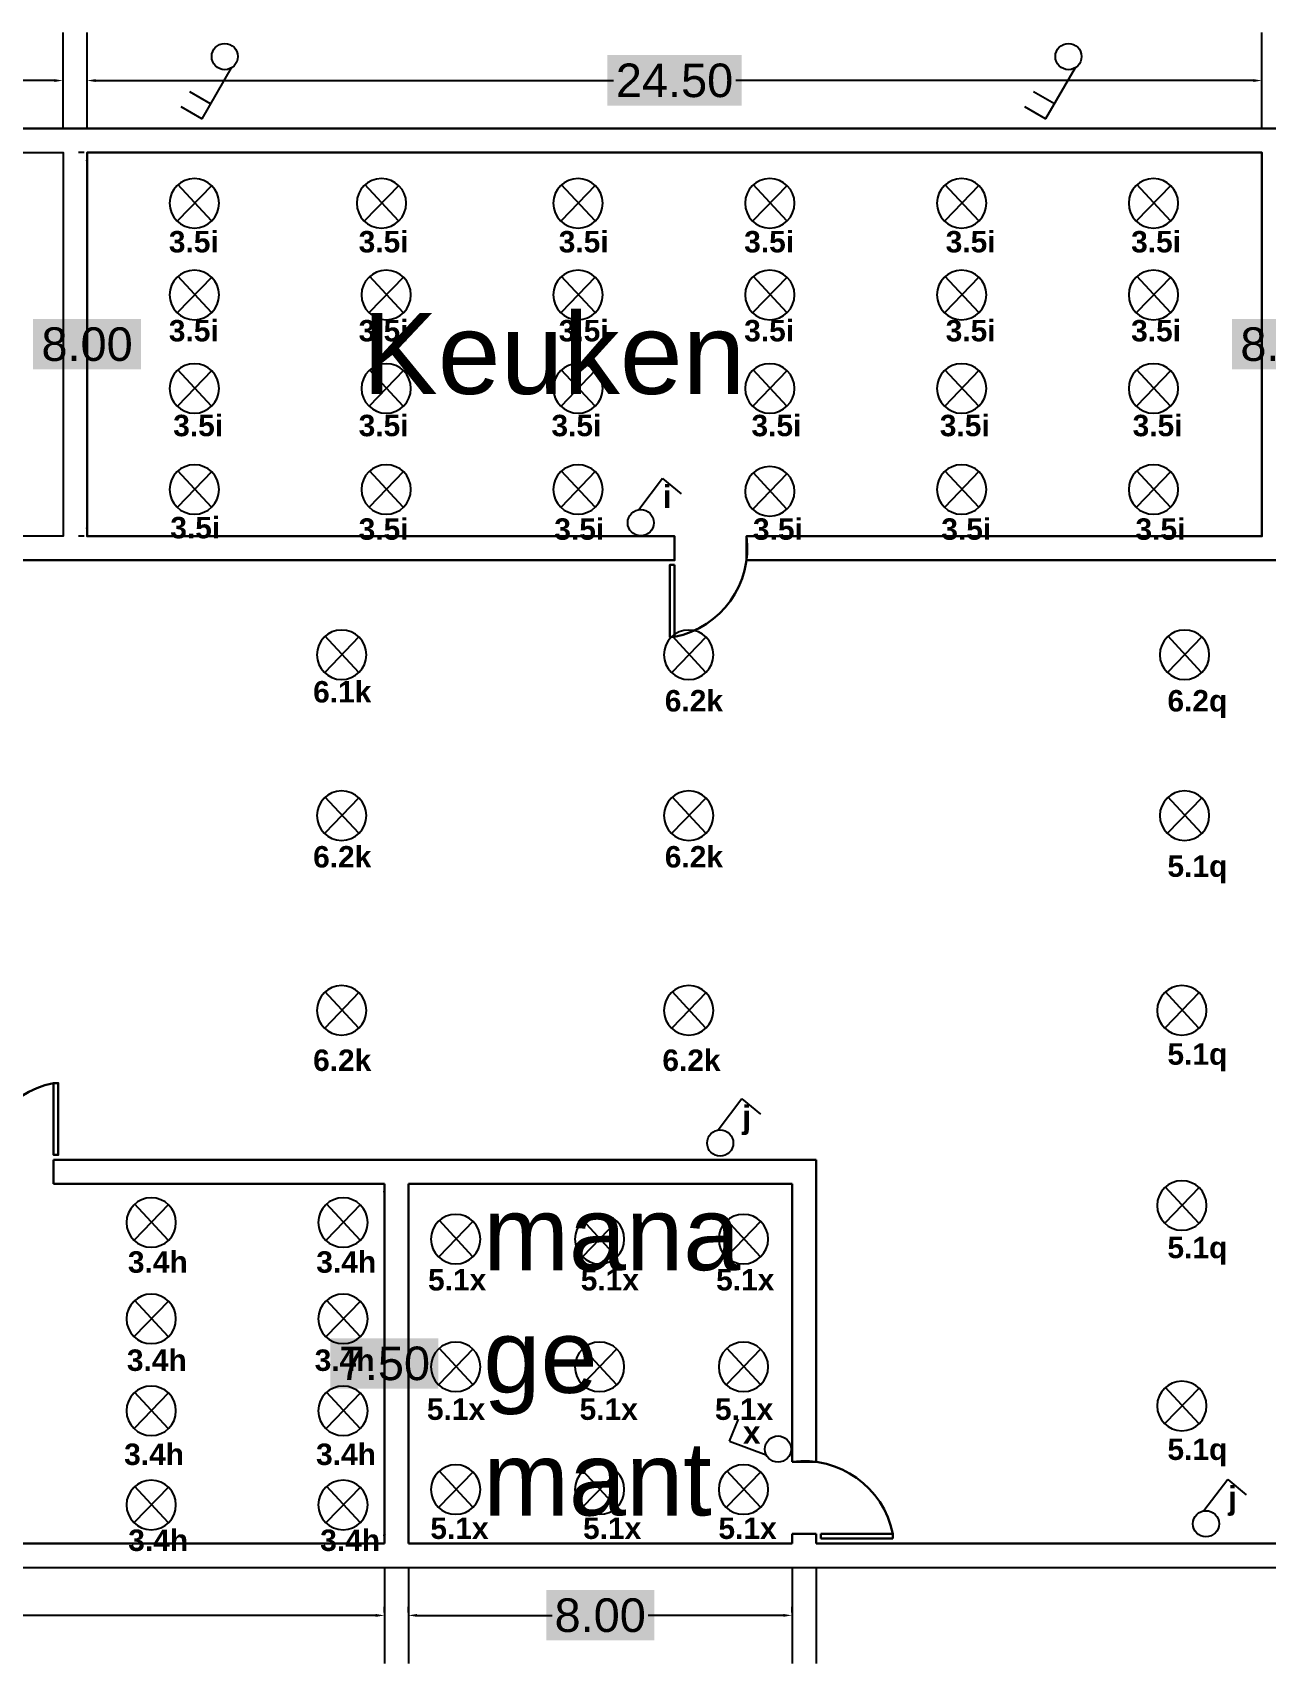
# Model space of a CAD drawing. Header units: inches. Extents: x 13 to 217, y 23 to 57.
# Drawn here: x 99.78 to 125.5, y 23.48 to 57.48 of the extents above; entities that cross this region are included whole.
import ezdxf

# ---------------------------------------------------------------- set-up
doc = ezdxf.new("R2010")
doc.units = ezdxf.units.IN
doc.header["$MEASUREMENT"] = 0
for name, color, linetype in [('deuren', 1, 'Continuous'), ('Layer1', 250, 'Continuous'), ('Layer2', 3, 'Continuous'), ('Layer3', 140, 'Continuous')]:
    doc.layers.add(name, color=color, linetype=linetype)
doc.styles.get("Standard").update_dxf_attribs({"font": 'arial.ttf'})
doc.dimstyles.get("Standard").update_dxf_attribs({"dimtxt": 0.7, "dimasz": 0.18, "dimexe": 0.18, "dimexo": 0.0625, "dimgap": 0.09, "dimtad": 0, "dimtih": 1, "dimtoh": 1, "dimzin": 0, "dimdsep": 46, "dimtxsty": 'Standard', "dimcen": 0.09, "dimclrt": 250, "dimadec": 0, "dimazin": 0, "dimtfac": 1, "dimtofl": 0, "dimtmove": 0, "dimatfit": 3, "dimfxl": 1, "dimtfill": 2, "dimtfillclr": 1, "dimtolj": 1, "dimtzin": 0, "dimarcsym": 0})

# ---------------------------------------------------------------- blocks, each defined once
blk = doc.blocks.new('*D5')
at = {"layer": 'Defpoints', "color": 0, "transparency": 16777216}
for p in [(85.412, 24.479), (107.112, 24.479), (107.112, 24.479)]:
    blk.add_point(p, dxfattribs=at)
at = {"layer": 'Layer2', "color": 0, "lineweight": -2, "transparency": 16777216}
for p, q in [((85.412, 24.541), (85.412, 24.659)), ((107.112, 24.541), (107.112, 24.659)), ((85.592, 24.479), (94.986, 24.479)), ((106.932, 24.479), (97.537, 24.479))]:
    blk.add_line(p, q, dxfattribs=at)
at = {"layer": 'Layer2', "color": 0, "transparency": 16777216}
for points in [[(85.592, 24.509), (85.592, 24.449), (85.412, 24.479)], [(106.932, 24.509), (106.932, 24.449), (107.112, 24.479)]]:
    blk.add_solid(points, dxfattribs=at)
at = {"layer": 'Layer2', "color": 250, "transparency": 16777216, "insert": (96.262, 24.479), "char_height": 0.7, "attachment_point": 5, "bg_fill": 1, "box_fill_scale": 1.25, "bg_fill_color": 1, "bg_fill_transparency": 0}
blk.add_mtext('\\A1;21.70', dxfattribs=at)
blk = doc.blocks.new('*D6')
at = {"layer": 'Defpoints', "color": 0, "transparency": 16777216}
for p in [(107.612, 24.479), (115.612, 24.479), (115.612, 24.479)]:
    blk.add_point(p, dxfattribs=at)
at = {"layer": 'Layer2', "color": 0, "lineweight": -2, "transparency": 16777216}
for p, q in [((107.612, 24.541), (107.612, 24.659)), ((115.612, 24.541), (115.612, 24.659)), ((107.792, 24.479), (110.613, 24.479)), ((115.432, 24.479), (112.61, 24.479))]:
    blk.add_line(p, q, dxfattribs=at)
at = {"layer": 'Layer2', "color": 0, "transparency": 16777216}
for points in [[(107.792, 24.509), (107.792, 24.449), (107.612, 24.479)], [(115.432, 24.509), (115.432, 24.449), (115.612, 24.479)]]:
    blk.add_solid(points, dxfattribs=at)
at = {"layer": 'Layer2', "color": 250, "transparency": 16777216, "insert": (111.612, 24.479), "char_height": 0.7, "attachment_point": 5, "bg_fill": 1, "box_fill_scale": 1.25, "bg_fill_color": 1, "bg_fill_transparency": 0}
blk.add_mtext('\\A1;8.00', dxfattribs=at)
blk = doc.blocks.new('*D18')
at = {"layer": 'Defpoints', "color": 0, "transparency": 16777216}
for p in [(100.912, 56.479), (100.912, 56.479), (125.412, 56.479)]:
    blk.add_point(p, dxfattribs=at)
at = {"layer": 'Layer2', "color": 0, "lineweight": -2, "transparency": 16777216}
for p, q in [((100.912, 56.541), (100.912, 56.659)), ((101.092, 56.479), (111.886, 56.479)), ((125.232, 56.479), (114.437, 56.479)), ((125.412, 56.541), (125.412, 56.659))]:
    blk.add_line(p, q, dxfattribs=at)
at = {"layer": 'Layer2', "color": 0, "transparency": 16777216}
for points in [[(101.092, 56.509), (101.092, 56.449), (100.912, 56.479)], [(125.232, 56.509), (125.232, 56.449), (125.412, 56.479)]]:
    blk.add_solid(points, dxfattribs=at)
at = {"layer": 'Layer2', "color": 250, "transparency": 16777216, "insert": (113.162, 56.479), "char_height": 0.7, "attachment_point": 5, "bg_fill": 1, "box_fill_scale": 1.25, "bg_fill_color": 1, "bg_fill_transparency": 0}
blk.add_mtext('\\A1;24.50', dxfattribs=at)
blk = doc.blocks.new('*D19')
at = {"layer": 'Defpoints', "color": 0, "transparency": 16777216}
for p in [(80.912, 56.479), (80.912, 56.479), (100.412, 56.479)]:
    blk.add_point(p, dxfattribs=at)
at = {"layer": 'Layer2', "color": 0, "lineweight": -2, "transparency": 16777216}
for p, q in [((80.912, 56.541), (80.912, 56.659)), ((81.092, 56.479), (89.425, 56.479)), ((100.232, 56.479), (91.899, 56.479)), ((100.412, 56.541), (100.412, 56.659))]:
    blk.add_line(p, q, dxfattribs=at)
at = {"layer": 'Layer2', "color": 0, "transparency": 16777216}
for points in [[(81.092, 56.509), (81.092, 56.449), (80.912, 56.479)], [(100.232, 56.509), (100.232, 56.449), (100.412, 56.479)]]:
    blk.add_solid(points, dxfattribs=at)
at = {"layer": 'Layer2', "color": 250, "transparency": 16777216, "insert": (90.662, 56.479), "char_height": 0.7, "attachment_point": 5, "bg_fill": 1, "box_fill_scale": 1.25, "bg_fill_color": 1, "bg_fill_transparency": 0}
blk.add_mtext('\\A1;19.50', dxfattribs=at)
blk = doc.blocks.new('*D34')
at = {"layer": 'Defpoints', "color": 0, "transparency": 16777216}
for p in [(100.912, 54.979), (100.912, 54.979), (100.912, 46.979)]:
    blk.add_point(p, dxfattribs=at)
at = {"layer": 'Layer2', "color": 0, "lineweight": -2, "transparency": 16777216}
for p, q in [((100.849, 54.979), (100.732, 54.979)), ((100.912, 54.799), (100.912, 51.426)), ((100.912, 47.159), (100.912, 50.531)), ((100.849, 46.979), (100.732, 46.979))]:
    blk.add_line(p, q, dxfattribs=at)
at = {"layer": 'Layer2', "color": 0, "transparency": 16777216}
for points in [[(100.882, 54.799), (100.942, 54.799), (100.912, 54.979)], [(100.882, 47.159), (100.942, 47.159), (100.912, 46.979)]]:
    blk.add_solid(points, dxfattribs=at)
at = {"layer": 'Layer2', "color": 250, "transparency": 16777216, "insert": (100.912, 50.979), "char_height": 0.7, "attachment_point": 5, "bg_fill": 1, "box_fill_scale": 1.25, "bg_fill_color": 1, "bg_fill_transparency": 0}
blk.add_mtext('\\A1;8.00', dxfattribs=at)
blk = doc.blocks.new('*D35')
at = {"layer": 'Defpoints', "color": 0, "transparency": 16777216}
for p in [(125.912, 54.979), (125.912, 54.979), (125.912, 46.979)]:
    blk.add_point(p, dxfattribs=at)
at = {"layer": 'Layer2', "color": 0, "lineweight": -2, "transparency": 16777216}
for p, q in [((125.849, 54.979), (125.732, 54.979)), ((125.912, 54.799), (125.912, 51.426)), ((125.912, 47.159), (125.912, 50.531)), ((125.849, 46.979), (125.732, 46.979))]:
    blk.add_line(p, q, dxfattribs=at)
at = {"layer": 'Layer2', "color": 0, "transparency": 16777216}
for points in [[(125.882, 54.799), (125.942, 54.799), (125.912, 54.979)], [(125.882, 47.159), (125.942, 47.159), (125.912, 46.979)]]:
    blk.add_solid(points, dxfattribs=at)
at = {"layer": 'Layer2', "color": 250, "transparency": 16777216, "insert": (125.912, 50.979), "char_height": 0.7, "attachment_point": 5, "bg_fill": 1, "box_fill_scale": 1.25, "bg_fill_color": 1, "bg_fill_transparency": 0}
blk.add_mtext('\\A1;8.00', dxfattribs=at)
blk = doc.blocks.new('*D36')
at = {"layer": 'Defpoints', "color": 0, "transparency": 16777216}
for p in [(107.112, 33.479), (107.112, 33.479), (107.112, 25.979)]:
    blk.add_point(p, dxfattribs=at)
at = {"layer": 'Layer2', "color": 0, "lineweight": -2, "transparency": 16777216}
for p, q in [((107.049, 33.479), (106.932, 33.479)), ((107.112, 33.299), (107.112, 30.176)), ((107.112, 26.159), (107.112, 29.281)), ((107.049, 25.979), (106.932, 25.979))]:
    blk.add_line(p, q, dxfattribs=at)
at = {"layer": 'Layer2', "color": 0, "transparency": 16777216}
for points in [[(107.082, 33.299), (107.142, 33.299), (107.112, 33.479)], [(107.082, 26.159), (107.142, 26.159), (107.112, 25.979)]]:
    blk.add_solid(points, dxfattribs=at)
at = {"layer": 'Layer2', "color": 250, "transparency": 16777216, "insert": (107.112, 29.729), "char_height": 0.7, "attachment_point": 5, "bg_fill": 1, "box_fill_scale": 1.25, "bg_fill_color": 1, "bg_fill_transparency": 0}
blk.add_mtext('\\A1;7.50', dxfattribs=at)
blk = doc.blocks.new('lamp')
at = {"layer": 'Layer2'}
for p, q in [((17.965, 64.374), (17.965, 64.374)), ((17.701, 64.269), (18.223, 63.728)), ((17.705, 63.728), (18.219, 64.283)), ((17.965, 63.62), (17.965, 63.62)), ((17.965, 63.62), (17.965, 63.62))]:
    blk.add_line(p, q, dxfattribs=at)
blk.add_circle((17.965, 63.997), 0.377, dxfattribs=at)
blk = doc.blocks.new('c')
at = {"color": 114, "true_color": 0x139b48}
blk.add_line((52.536, 22.732), (52.156, 22.005), dxfattribs=at)
at = {"layer": 'Layer3', "color": 114, "true_color": 0x139b48}
blk.add_line((52.536, 22.732), (52.969, 22.482), dxfattribs=at)
blk.add_circle((52.241, 21.748), 0.273, dxfattribs=at)

msp = doc.modelspace()

# ---------------------------------------------------------------- linework, layer by layer
for p, q in [((100.412, 55.479), (100.412, 57.479)), ((100.912, 55.479), (100.912, 57.479)), ((125.412, 55.479), (125.412, 57.479)), ((107.112, 25.479), (107.112, 23.479)), ((107.612, 25.479), (107.612, 23.479)), ((115.612, 25.479), (115.612, 23.479)), ((116.112, 25.479), (116.112, 23.479))]:
    msp.add_line(p, q)
at = {"lineweight": 30}
for p, q in [((108.612, 33.979), (100.212, 33.979)), ((100.212, 33.979), (100.212, 33.479)), ((110.112, 33.979), (108.612, 33.979)), ((116.112, 33.979), (110.112, 33.979)), ((116.112, 27.679), (116.112, 33.979)), ((100.212, 33.479), (107.112, 33.479)), ((107.112, 33.479), (107.112, 25.979)), ((107.612, 25.979), (107.612, 33.479)), ((107.612, 33.479), (108.612, 33.479)), ((108.612, 33.479), (110.112, 33.479)), ((110.112, 33.479), (115.612, 33.479)), ((115.612, 33.479), (115.612, 27.679)), ((115.612, 27.679), (116.112, 27.679)), ((107.112, 25.979), (85.412, 25.979)), ((115.612, 25.979), (107.612, 25.979)), ((116.112, 26.179), (115.612, 26.179)), ((115.612, 26.179), (115.612, 25.979)), ((116.112, 25.979), (116.112, 26.179)), ((133.811, 25.979), (116.112, 25.979)), ((117.712, 26.179), (116.212, 26.179)), ((116.212, 26.179), (116.212, 26.079)), ((116.212, 26.079), (117.712, 26.079)), ((117.712, 26.079), (117.712, 26.179))]:
    msp.add_line(p, q, dxfattribs=at)
for points in [[(15.412, 54.979), (15.412, 48.979), (24.617, 48.979), (24.617, 48.479), (15.412, 48.479), (15.412, 43.979), (14.912, 43.979), (14.912, 55.479), (214.912, 55.479), (214.912, 44.479), (214.412, 44.479), (214.412, 49.479), (208.862, 49.479), (208.862, 49.979, -0.395447), (207.362, 47.879), (207.362, 49.379), (207.262, 49.379), (207.262, 47.879), (207.362, 47.879)], [(114.662, 46.979), (125.412, 46.979), (125.412, 54.979), (118.912, 54.979), (118.412, 54.979), (115.412, 54.979), (104.912, 54.979), (100.912, 54.979), (100.912, 46.979), (113.162, 46.979), (113.162, 46.479), (100.912, 46.479), (91.412, 46.479), (91.412, 46.979, -0.395447), (89.912, 44.879)], [(127.212, 44.879, 0.395447), (128.712, 46.979), (131.112, 46.979), (132.912, 46.979), (138.212, 46.979), (139.712, 46.979), (139.912, 46.979), (139.912, 54.979), (132.912, 54.979), (128.912, 54.979), (125.912, 54.979), (125.912, 46.979), (127.212, 46.979), (127.212, 46.479), (125.912, 46.479), (125.412, 46.479), (114.662, 46.479), (114.662, 46.979, -0.395447), (113.162, 44.879)], [(77.862, 33.079, -0.395447), (79.362, 30.979), (79.362, 31.479), (84.912, 31.479), (84.912, 33.979), (85.612, 33.979), (98.712, 33.979), (98.712, 33.479, -0.395447), (100.212, 35.579), (100.212, 34.079), (100.312, 34.079), (100.312, 35.579), (100.212, 35.579)]]:
    msp.add_lwpolyline(points, format="xyb", dxfattribs=at)
for points in [[(73.862, 47.879), (73.762, 47.879), (73.762, 49.379), (73.862, 49.379), (73.862, 47.879, 0.395447), (75.362, 49.979), (75.362, 49.479), (80.412, 49.479), (80.412, 46.479), (80.912, 46.479), (89.912, 46.479), (89.912, 46.979), (80.912, 46.979), (80.912, 49.479), (80.912, 54.979), (100.412, 54.979), (100.412, 46.979), (91.412, 46.979)], [(13.312, 43.879, 0.395447), (15.412, 42.379), (14.912, 42.379), (14.912, 38.679), (14.912, 37.179), (14.912, 25.479), (172.709, 25.479), (202.709, 25.479), (214.912, 25.479), (214.912, 42.979), (214.412, 42.979, 0.395447), (216.512, 44.479)]]:
    msp.add_lwpolyline(points, format="xyb")
msp.add_lwpolyline([(113.162, 46.379), (113.162, 44.879), (113.062, 44.879), (113.062, 46.379), (113.162, 46.379)], dxfattribs=at)
msp.add_arc((115.862, 25.809), 1.887, 11.3099, 97.6147, dxfattribs=at)
at = {"layer": 'deuren'}
for p, q in [((103.488, 55.995), (103.055, 56.245)), ((121.082, 55.995), (120.649, 56.245))]:
    msp.add_line(p, q, dxfattribs=at)
for points in [[(103.919, 56.743), (103.305, 55.68), (102.872, 55.93)], [(121.514, 56.743), (120.9, 55.68), (120.467, 55.93)]]:
    msp.add_lwpolyline(points, dxfattribs=at)
for centre in [(103.783, 56.979), (121.377, 56.979)]:
    msp.add_circle(centre, 0.273, dxfattribs=at)

# ---------------------------------------------------------------- block references
for p, xscale, yscale, zscale, rotation in [((127.741, -33.684), -1.368883222726415, 1.368883222726415, 1.368883222726415, 359.9999999999958), ((131.643, -33.684), -1.368883222726415, 1.368883222726415, 1.368883222726415, 359.9999999999958), ((135.741, -33.684), -1.368883222726379, 1.368883222726379, 1.368883222726379, 359.999999999996), ((139.741, -33.684), -1.368883222726379, 1.368883222726379, 1.368883222726379, 359.999999999996), ((143.741, -33.684), -1.368883222726379, 1.368883222726379, 1.368883222726379, 359.9999999999961), ((147.741, -33.684), -1.368883222726379, 1.368883222726379, 1.368883222726379, 359.9999999999961), ((127.741, -35.595), -1.368883222726415, 1.368883222726415, 1.368883222726415, 359.9999999999958), ((131.741, -35.595), -1.368883222726415, 1.368883222726415, 1.368883222726415, 359.9999999999966), ((135.741, -35.595), -1.368883222726379, 1.368883222726379, 1.368883222726379, 359.999999999996), ((139.741, -35.595), -1.368883222726379, 1.368883222726379, 1.368883222726379, 359.999999999996), ((143.741, -35.595), -1.368883222726379, 1.368883222726379, 1.368883222726379, 359.9999999999961), ((147.741, -35.595), -1.368883222726379, 1.368883222726379, 1.368883222726379, 359.9999999999961), ((127.741, -37.545), -1.368883222726415, 1.368883222726415, 1.368883222726415, 359.9999999999958), ((131.741, -37.545), -1.368883222726415, 1.368883222726415, 1.368883222726415, 359.9999999999966), ((135.741, -37.545), -1.368883222726379, 1.368883222726379, 1.368883222726379, 359.999999999996), ((139.741, -37.545), -1.368883222726379, 1.368883222726379, 1.368883222726379, 359.999999999996), ((143.741, -37.545), -1.368883222726379, 1.368883222726379, 1.368883222726379, 359.9999999999961), ((147.741, -37.545), -1.368883222726379, 1.368883222726379, 1.368883222726379, 359.9999999999961), ((127.741, -39.651), -1.368883222726415, 1.368883222726415, 1.368883222726415, 359.9999999999958), ((131.741, -39.651), -1.368883222726415, 1.368883222726415, 1.368883222726415, 359.9999999999966), ((135.741, -39.651), -1.368883222726379, 1.368883222726379, 1.368883222726379, 359.999999999996), ((139.741, -39.69), -1.368883222726379, 1.368883222726379, 1.368883222726379, 359.999999999996), ((143.741, -39.651), -1.368883222726379, 1.368883222726379, 1.368883222726379, 359.9999999999961), ((147.741, -39.651), -1.368883222726379, 1.368883222726379, 1.368883222726379, 359.9999999999961), ((130.812, -43.097), -1.368883222726416, 1.368883222726416, 1.368883222726415, 359.9999999999976), ((138.05, -43.097), -1.368883222726416, 1.368883222726416, 1.368883222726415, 359.9999999999976), ((148.389, -43.097), -1.368883222726416, 1.368883222726416, 1.368883222726415, 359.9999999999976), ((130.812, -46.451), -1.368883222726416, 1.368883222726416, 1.368883222726415, 359.9999999999976), ((138.05, -46.451), -1.368883222726416, 1.368883222726416, 1.368883222726415, 359.9999999999976), ((148.389, -46.451), -1.368883222726416, 1.368883222726416, 1.368883222726415, 359.9999999999976), ((130.812, -50.511), -1.368883222726416, 1.368883222726416, 1.368883222726415, 359.9999999999976), ((138.05, -50.511), -1.368883222726416, 1.368883222726416, 1.368883222726415, 359.9999999999976), ((148.333, -50.511), -1.368883222726416, 1.368883222726416, 1.368883222726415, 359.9999999999976), ((148.333, -54.579), -1.368883222726416, 1.368883222726416, 1.368883222726415, 359.9999999999976), ((126.841, -54.934), -1.368883222726415, 1.368883222726415, 1.368883222726415, 359.9999999999958), ((130.841, -54.934), -1.368883222726415, 1.368883222726415, 1.368883222726415, 359.9999999999966), ((133.191, -55.28), -1.368883222726416, 1.368883222726416, 1.368883222726415, 359.9999999999976), ((136.191, -55.28), -1.368883222726379, 1.368883222726379, 1.368883222726379, 359.9999999999968), ((139.191, -55.28), -1.36888322272638, 1.36888322272638, 1.368883222726379, 359.9999999999978), ((126.841, -56.943), -1.368883222726415, 1.368883222726415, 1.368883222726415, 359.9999999999958), ((130.841, -56.943), -1.368883222726415, 1.368883222726415, 1.368883222726415, 359.9999999999966), ((133.191, -57.943), -1.368883222726416, 1.368883222726416, 1.368883222726415, 359.9999999999976), ((136.191, -57.943), -1.368883222726379, 1.368883222726379, 1.368883222726379, 359.9999999999968), ((139.191, -57.943), -1.36888322272638, 1.36888322272638, 1.368883222726379, 359.9999999999978), ((126.841, -58.86), -1.368883222726415, 1.368883222726415, 1.368883222726415, 359.9999999999958), ((130.841, -58.86), -1.368883222726415, 1.368883222726415, 1.368883222726415, 359.9999999999966), ((148.333, -58.758), -1.368883222726416, 1.368883222726416, 1.368883222726415, 359.9999999999976), ((133.191, -60.502), -1.368883222726416, 1.368883222726416, 1.368883222726415, 359.9999999999976), ((136.191, -60.502), -1.368883222726379, 1.368883222726379, 1.368883222726379, 359.9999999999968), ((139.191, -60.502), -1.36888322272638, 1.36888322272638, 1.368883222726379, 359.9999999999978), ((126.841, -60.823), -1.368883222726415, 1.368883222726415, 1.368883222726415, 359.9999999999958), ((130.841, -60.823), -1.368883222726415, 1.368883222726415, 1.368883222726415, 359.9999999999966)]:
    msp.add_blockref('lamp', p, dxfattribs=dict(xscale=xscale, yscale=yscale, zscale=zscale, rotation=rotation))
for p, rotation in [((57.339, 34.454), 350.4785670329754), ((58.995, 21.521), 350.4785670329754), ((143.648, -21.039), 97.43875993292097), ((69.125, 13.582), 350.4785670329754)]:
    msp.add_blockref('c', p, dxfattribs=dict(rotation=rotation))

# ---------------------------------------------------------------- texts
at = {"attachment_point": 1}
for s, width, gutter_width, insert, char_height in [('{\\fArial|b1|i0|c0|p34;\\C85;\\c4766296;3.5i}', 4.68792, 2.233, (102.617, 53.343), 0.44667), ('{\\fArial|b1|i0|c0|p34;\\C85;\\c4766296;3.5i}', 4.68792, 2.233, (106.575, 53.343), 0.44667), ('{\\fArial|b1|i0|c0|p34;\\C85;\\c4766296;3.5i}', 4.68792, 2.233, (110.747, 53.343), 0.44667), ('{\\fArial|b1|i0|c0|p34;\\C85;\\c4766296;3.5i}', 4.68792, 2.233, (114.614, 53.343), 0.44667), ('{\\fArial|b1|i0|c0|p34;\\C85;\\c4766296;3.5i}', 4.68792, 2.233, (118.816, 53.343), 0.44667), ('{\\fArial|b1|i0|c0|p34;\\C85;\\c4766296;3.5i}', 4.68792, 2.233, (122.683, 53.343), 0.44667), ('{\\fArial|b1|i0|c0|p34;\\C85;\\c4766296;3.5i}', 4.68792, 2.233, (102.617, 51.488), 0.44667), ('{\\fArial|b1|i0|c0|p34;\\C85;\\c4766296;3.5i}', 4.68792, 2.233, (106.575, 51.488), 0.44667), ('{\\fArial|b1|i0|c0|p34;\\C85;\\c4766296;3.5i}', 4.68792, 2.233, (110.747, 51.488), 0.44667), ('{\\fArial|b1|i0|c0|p34;\\C85;\\c4766296;3.5i}', 4.68792, 2.233, (114.614, 51.488), 0.44667), ('{\\fArial|b1|i0|c0|p34;\\C85;\\c4766296;3.5i}', 4.68792, 2.233, (118.816, 51.488), 0.44667), ('{\\fArial|b1|i0|c0|p34;\\C85;\\c4766296;3.5i}', 4.68792, 2.233, (122.683, 51.488), 0.44667), ('{\\fArial|b1|i0|c0|p34;\\C85;\\c4766296;3.5i}', 4.68792, 2.233, (102.708, 49.511), 0.44667), ('{\\fArial|b1|i0|c0|p34;\\C85;\\c4766296;3.5i}', 4.68792, 2.233, (106.575, 49.511), 0.44667), ('{\\fArial|b1|i0|c0|p34;\\C85;\\c4766296;3.5i}', 4.68792, 2.233, (110.595, 49.511), 0.44667), ('{\\fArial|b1|i0|c0|p34;\\C85;\\c4766296;3.5i}', 4.68792, 2.233, (114.766, 49.511), 0.44667), ('{\\fArial|b1|i0|c0|p34;\\C85;\\c4766296;3.5i}', 4.68792, 2.233, (118.694, 49.511), 0.44667), ('{\\fArial|b1|i0|c0|p34;\\C85;\\c4766296;3.5i}', 4.68792, 2.233, (122.714, 49.511), 0.44667), ('{\\fArial|b1|i0|c0|p34;\\C114;\\c4758291;i}', 4.84335, 2.373, (112.918, 48.044), 0.47458), ('{\\fArial|b1|i0|c0|p34;\\C85;\\c4766296;3.5i}', 4.68792, 2.233, (102.647, 47.382), 0.44667), ('{\\fArial|b1|i0|c0|p34;\\C85;\\c4766296;3.5i}', 4.68792, 2.233, (106.575, 47.352), 0.44667), ('{\\fArial|b1|i0|c0|p34;\\C85;\\c4766296;3.5i}', 4.68792, 2.233, (110.655, 47.352), 0.44667), ('{\\fArial|b1|i0|c0|p34;\\C85;\\c4766296;3.5i}', 4.68792, 2.233, (114.797, 47.352), 0.44667), ('{\\fArial|b1|i0|c0|p34;\\C85;\\c4766296;3.5i}', 4.68792, 2.233, (118.725, 47.352), 0.44667), ('{\\fArial|b1|i0|c0|p34;\\C85;\\c4766296;3.5i}', 4.68792, 2.233, (122.774, 47.352), 0.44667), ('{\\fArial|b1|i0|c0|p34;\\C85;\\c4766296;6.1k}', 4.68792, 2.233, (105.625, 43.959), 0.44667), ('{\\fArial|b1|i0|c0|p34;\\C85;\\c4766296;6.2k}', 4.68792, 2.233, (112.959, 43.772), 0.44667), ('{\\fArial|b1|i0|c0|p34;\\C85;\\c4766296;6.2q}', 4.68792, 2.233, (123.44, 43.772), 0.44667), ('{\\fArial|b1|i0|c0|p34;\\C85;\\c4766296;6.2k}', 4.68792, 2.233, (105.625, 40.519), 0.44667), ('{\\fArial|b1|i0|c0|p34;\\C85;\\c4766296;6.2k}', 4.68792, 2.233, (112.959, 40.519), 0.44667), ('{\\fArial|b1|i0|c0|p34;\\C85;\\c4766296;5.1q}', 4.68792, 2.233, (123.44, 40.324), 0.44667), ('{\\fArial|b1|i0|c0|p34;\\C85;\\c4766296;5.1q}', 4.68792, 2.233, (123.44, 36.407), 0.44667), ('{\\fArial|b1|i0|c0|p34;\\C85;\\c4766296;6.2k}', 4.68792, 2.233, (105.625, 36.277), 0.44667), ('{\\fArial|b1|i0|c0|p34;\\C85;\\c4766296;6.2k}', 4.68792, 2.233, (112.908, 36.277), 0.44667), ('{\\fArial|b1|i0|c0|p34;\\C114;\\c4758291;j}', 4.84335, 2.373, (114.574, 35.111), 0.47458), ('{\\fArial|b1|i0|c0|p34;\\C85;\\c4766296;5.1q}', 4.68792, 2.233, (123.44, 32.373), 0.44667), ('{\\fArial|b1|i0|c0|p34;\\C85;\\c4766296;3.4h}', 4.68792, 2.233, (101.763, 32.071), 0.44667), ('{\\fArial|b1|i0|c0|p34;\\C85;\\c4766296;3.4h}', 4.68792, 2.233, (105.692, 32.071), 0.44667), ('{\\fArial|b1|i0|c0|p34;\\C85;\\c4766296;5.1x}', 4.68792, 2.233, (108.022, 31.7), 0.44667), ('{\\fArial|b1|i0|c0|p34;\\C85;\\c4766296;5.1x}', 4.68792, 2.233, (111.206, 31.7), 0.44667), ('{\\fArial|b1|i0|c0|p34;\\C85;\\c4766296;5.1x}', 4.68792, 2.233, (114.029, 31.7), 0.44667), ('{\\fArial|b1|i0|c0|p34;\\C85;\\c4766296;3.4h}', 4.68792, 2.233, (101.742, 30.024), 0.44667), ('{\\fArial|b1|i0|c0|p34;\\C85;\\c4766296;3.4h}', 4.68792, 2.233, (105.658, 30.024), 0.44667), ('{\\fArial|b1|i0|c0|p34;\\C85;\\c4766296;5.1x}', 4.68792, 2.233, (107.998, 29.002), 0.44667), ('{\\fArial|b1|i0|c0|p34;\\C85;\\c4766296;5.1x}', 4.68792, 2.233, (111.182, 29.002), 0.44667), ('{\\fArial|b1|i0|c0|p34;\\C85;\\c4766296;5.1x}', 4.68792, 2.233, (114.005, 29.002), 0.44667), ('{\\fArial|b1|i0|c0|p34;\\C114;\\c4758291;x}', 4.84335, 2.373, (114.587, 28.532), 0.47458), ('{\\fArial|b1|i0|c0|p34;\\C85;\\c4766296;3.4h}', 4.68792, 2.233, (101.685, 28.062), 0.44667), ('{\\fArial|b1|i0|c0|p34;\\C85;\\c4766296;3.4h}', 4.68792, 2.233, (105.687, 28.062), 0.44667), ('{\\fArial|b1|i0|c0|p34;\\C85;\\c4766296;5.1q}', 4.68792, 2.233, (123.44, 28.167), 0.44667), ('{\\fArial|b1|i0|c0|p34;\\C114;\\c4758291;j}', 4.84335, 2.373, (124.705, 27.172), 0.47458), ('{\\fArial|b1|i0|c0|p34;\\C85;\\c4766296;5.1x}', 4.68792, 2.233, (108.07, 26.52), 0.44667), ('{\\fArial|b1|i0|c0|p34;\\C85;\\c4766296;5.1x}', 4.68792, 2.233, (111.254, 26.52), 0.44667), ('{\\fArial|b1|i0|c0|p34;\\C85;\\c4766296;5.1x}', 4.68792, 2.233, (114.077, 26.52), 0.44667), ('{\\fArial|b1|i0|c0|p34;\\C85;\\c4766296;3.4h}', 4.68792, 2.233, (101.771, 26.27), 0.44667), ('{\\fArial|b1|i0|c0|p34;\\C85;\\c4766296;3.4h}', 4.68792, 2.233, (105.773, 26.27), 0.44667)]:
    msp.add_mtext_dynamic_manual_height_columns(s, width=width, gutter_width=gutter_width, heights=[0], dxfattribs=dict(at, insert=insert, char_height=char_height))
at = {"layer": 'Layer1', "lineweight": 30, "attachment_point": 1}
for s, insert, char_height in [('Keuken', (106.653, 51.631), 1.686), ('mana\\Pge\\Pmant', (109.175, 33.211), 1.5342)]:
    msp.add_mtext(s, dxfattribs=dict(at, insert=insert, char_height=char_height))

# ---------------------------------------------------------------- dimensions: what is measured, and where the dimension line sits
at = {"layer": 'Layer2'}
for base, p1, p2, picture, middle in [((80.912, 56.479), (100.412, 56.479), (80.912, 56.479), '*D19', (90.662, 56.479)), ((100.912, 56.479), (125.412, 56.479), (100.912, 56.479), '*D18', (113.162, 56.479)), ((107.112, 24.479), (85.412, 24.479), (107.112, 24.479), '*D5', (96.262, 24.479)), ((115.612, 24.479), (107.612, 24.479), (115.612, 24.479), '*D6', (111.612, 24.479))]:
    dim = msp.add_linear_dim(base=base, p1=p1, p2=p2, dimstyle='Standard', dxfattribs=at)
    dim.commit()
    dim.dimension.update_dxf_attribs({"geometry": picture, "text_midpoint": middle})
for base, p1, p2, picture, middle in [((100.912, 54.979), (100.912, 46.979), (100.912, 54.979), '*D34', (100.912, 50.979)), ((125.912, 54.979), (125.912, 46.979), (125.912, 54.979), '*D35', (125.912, 50.979)), ((107.112, 33.479), (107.112, 25.979), (107.112, 33.479), '*D36', (107.112, 29.729))]:
    dim = msp.add_linear_dim(base=base, p1=p1, p2=p2, angle=90, dimstyle='Standard', dxfattribs=at)
    dim.commit()
    dim.dimension.update_dxf_attribs({"geometry": picture, "text_midpoint": middle})

doc.saveas('drawing.dxf')
